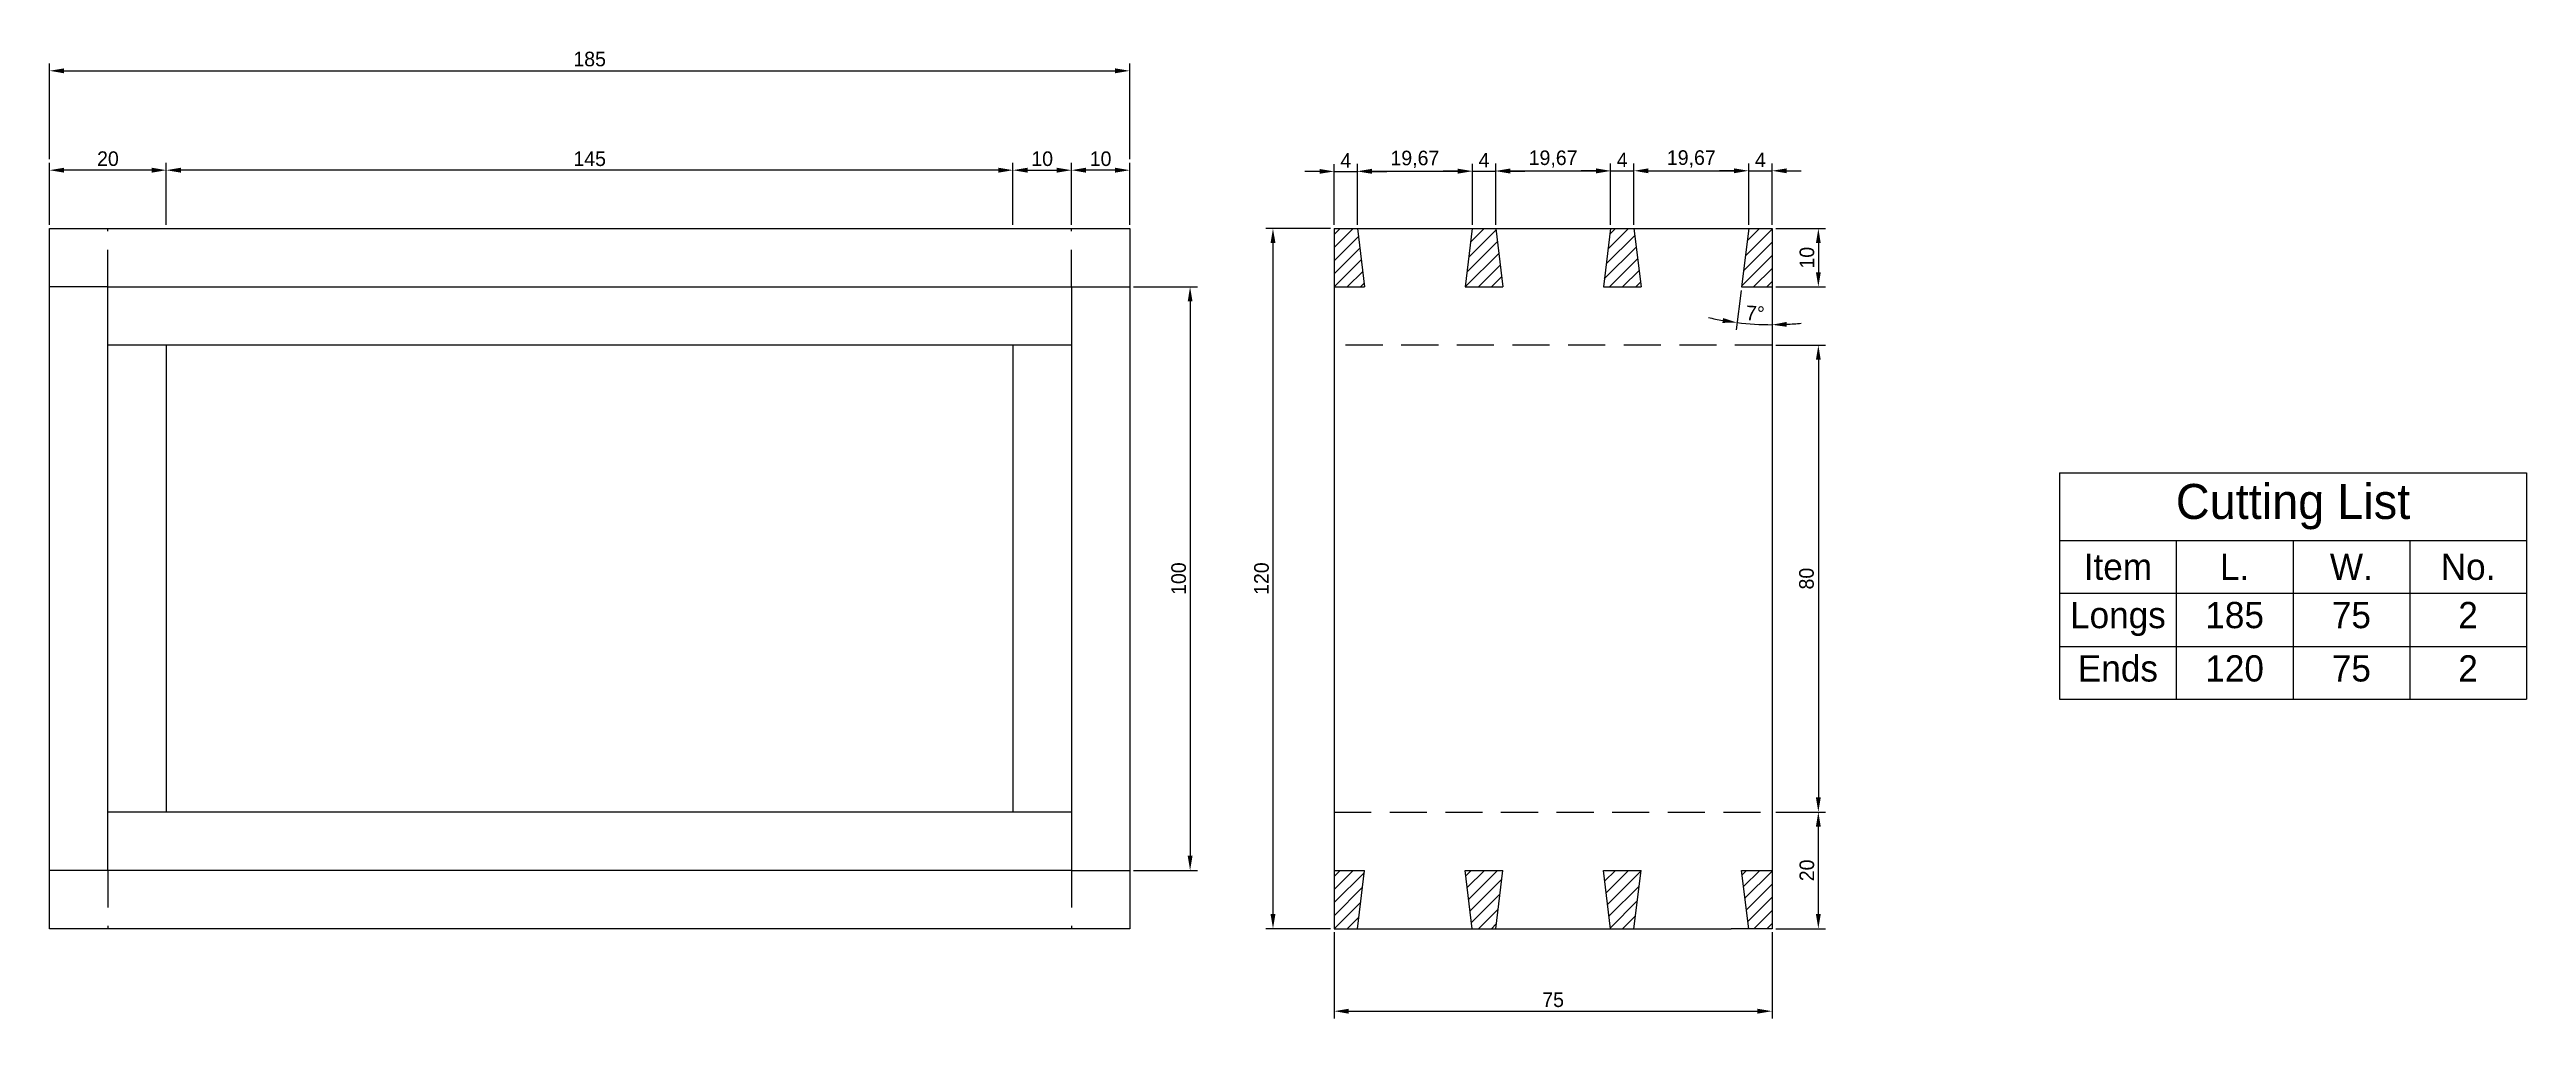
# Model space of a CAD drawing. Header units: millimetres. Extents: x 0 to 424, y -15 to 151.
import ezdxf

# ---------------------------------------------------------------- set-up
doc = ezdxf.new("R2010")
doc.units = ezdxf.units.MM
doc.header["$PDMODE"] = 35
doc.header["$PDSIZE"] = -5
doc.linetypes.add('HIDDEN', pattern=[9.525, 6.35, -3.175])
doc.layers.get('0').update_dxf_attribs({"color": 6})
for name, color, linetype in [('dims', 3, 'Continuous'), ('hatching', 4, 'Continuous'), ('hidden', 7, 'HIDDEN'), ('text', 4, 'Continuous')]:
    doc.layers.add(name, color=color, linetype=linetype)
doc.layers.add('geo', color=7, linetype='Continuous', plot=False)
doc.styles.get("Standard").update_dxf_attribs({"font": 'FC-Iso.shx'})
doc.dimstyles.new('ISO-25', dxfattribs={"dimtxt": 2.5, "dimasz": 2.5, "dimexe": 1.25, "dimexo": 0.625, "dimtad": 1, "dimtxsty": 'Standard', "dimcen": 2.5, "dimadec": 0, "dimazin": 0, "dimtfac": 1, "dimtmove": 0, "dimatfit": 3, "dimfxl": 1, "dimarcsym": 0})

# ---------------------------------------------------------------- blocks, each defined once
blk = doc.blocks.new('*D9')
at = {"layer": 'Defpoints', "color": 0}
for p in [(220, 0), (295, 0), (295, -14.14)]:
    blk.add_point(p, dxfattribs=at)
at = {"layer": 'dims', "color": 0, "lineweight": -2}
for p, q in [((220, -0.62), (220, -15.39)), ((295, -0.62), (295, -15.39)), ((222.5, -14.14), (292.5, -14.14))]:
    blk.add_line(p, q, dxfattribs=at)
at = {"layer": 'dims', "color": 0}
for points in [[(222.5, -13.72), (222.5, -14.56), (220, -14.14)], [(292.5, -14.56), (292.5, -13.72), (295, -14.14)]]:
    blk.add_solid(points, dxfattribs=at)
at = {"layer": 'dims', "color": 0, "insert": (257.5, -12.19), "char_height": 2.5, "attachment_point": 5}
blk.add_mtext('75', dxfattribs=at)
blk = doc.blocks.new('*D19')
at = {"layer": 'Defpoints', "color": 0}
for p in [(20, 130), (20, 120), (165, 120)]:
    blk.add_point(p, dxfattribs=at)
at = {"layer": 'dims', "color": 0, "lineweight": -2}
for p, q in [((20, 120.62), (20, 131.25)), ((162.5, 130), (22.5, 130)), ((165, 120.62), (165, 131.25))]:
    blk.add_line(p, q, dxfattribs=at)
at = {"layer": 'dims', "color": 0}
for points in [[(22.5, 130.42), (22.5, 129.58), (20, 130)], [(162.5, 129.58), (162.5, 130.42), (165, 130)]]:
    blk.add_solid(points, dxfattribs=at)
at = {"layer": 'dims', "color": 0, "insert": (92.5, 131.95), "char_height": 2.5, "attachment_point": 5}
blk.add_mtext('145', dxfattribs=at)
blk = doc.blocks.new('*D20')
at = {"layer": 'Defpoints', "color": 0}
for p in [(0, 130), (0, 120), (20, 120)]:
    blk.add_point(p, dxfattribs=at)
at = {"layer": 'dims', "color": 0, "lineweight": -2}
for p, q in [((0, 120.62), (0, 131.25)), ((17.5, 130), (2.5, 130)), ((20, 120.62), (20, 131.25))]:
    blk.add_line(p, q, dxfattribs=at)
at = {"layer": 'dims', "color": 0}
for points in [[(2.5, 130.42), (2.5, 129.58), (0, 130)], [(17.5, 129.58), (17.5, 130.42), (20, 130)]]:
    blk.add_solid(points, dxfattribs=at)
at = {"layer": 'dims', "color": 0, "insert": (10, 131.96), "char_height": 2.5, "attachment_point": 5}
blk.add_mtext('20', dxfattribs=at)
blk = doc.blocks.new('*D22')
at = {"layer": 'Defpoints', "color": 0}
for p in [(185, 147.03), (0, 131.25), (185, 131.25)]:
    blk.add_point(p, dxfattribs=at)
at = {"layer": 'dims', "color": 0, "lineweight": -2}
for p, q in [((0, 131.88), (0, 148.28)), ((2.5, 147.03), (182.5, 147.03)), ((185, 131.88), (185, 148.28))]:
    blk.add_line(p, q, dxfattribs=at)
at = {"layer": 'dims', "color": 0}
for points in [[(2.5, 147.45), (2.5, 146.61), (0, 147.03)], [(182.5, 146.61), (182.5, 147.45), (185, 147.03)]]:
    blk.add_solid(points, dxfattribs=at)
at = {"layer": 'dims', "color": 0, "insert": (92.5, 149.04), "char_height": 2.5, "attachment_point": 5}
blk.add_mtext('185', dxfattribs=at)
blk = doc.blocks.new('*D29')
at = {"layer": 'Defpoints', "color": 0}
for p in [(224, 129.79), (220, 120), (224, 120)]:
    blk.add_point(p, dxfattribs=at)
at = {"layer": 'dims', "color": 0, "lineweight": -2}
for p, q in [((217.5, 129.79), (215, 129.79)), ((220, 120.62), (220, 131.04)), ((220, 129.79), (224, 129.79)), ((224, 120.62), (224, 131.04)), ((226.5, 129.79), (229, 129.79))]:
    blk.add_line(p, q, dxfattribs=at)
at = {"layer": 'dims', "color": 0}
for points in [[(217.5, 129.38), (217.5, 130.21), (220, 129.79)], [(226.5, 130.21), (226.5, 129.38), (224, 129.79)]]:
    blk.add_solid(points, dxfattribs=at)
at = {"layer": 'dims', "color": 0, "insert": (222, 131.67), "char_height": 2.5, "attachment_point": 5}
blk.add_mtext('4', dxfattribs=at)
blk = doc.blocks.new('*D30')
at = {"layer": 'Defpoints', "color": 0}
for p in [(243.67, 129.82), (224, 120), (243.67, 120)]:
    blk.add_point(p, dxfattribs=at)
at = {"layer": 'dims', "color": 0, "lineweight": -2}
for p, q in [((224, 120.62), (224, 131.07)), ((226.5, 129.82), (241.17, 129.82)), ((243.67, 120.62), (243.67, 131.07))]:
    blk.add_line(p, q, dxfattribs=at)
at = {"layer": 'dims', "color": 0}
for points in [[(226.5, 130.24), (226.5, 129.41), (224, 129.82)], [(241.17, 129.41), (241.17, 130.24), (243.67, 129.82)]]:
    blk.add_solid(points, dxfattribs=at)
at = {"layer": 'dims', "color": 0, "insert": (233.83, 131.86), "char_height": 2.5, "attachment_point": 5}
blk.add_mtext('19,67', dxfattribs=at)
blk = doc.blocks.new('*D31')
at = {"layer": 'Defpoints', "color": 0}
for p in [(247.67, 129.84), (243.67, 120), (247.67, 120)]:
    blk.add_point(p, dxfattribs=at)
at = {"layer": 'dims', "color": 0, "lineweight": -2}
for p, q in [((241.17, 129.84), (238.67, 129.84)), ((243.67, 120.62), (243.67, 131.09)), ((243.67, 129.84), (247.67, 129.84)), ((247.67, 120.62), (247.67, 131.09)), ((250.17, 129.84), (252.67, 129.84))]:
    blk.add_line(p, q, dxfattribs=at)
at = {"layer": 'dims', "color": 0}
for points in [[(241.17, 129.42), (241.17, 130.26), (243.67, 129.84)], [(250.17, 130.26), (250.17, 129.42), (247.67, 129.84)]]:
    blk.add_solid(points, dxfattribs=at)
at = {"layer": 'dims', "color": 0, "insert": (245.67, 131.72), "char_height": 2.5, "attachment_point": 5}
blk.add_mtext('4', dxfattribs=at)
blk = doc.blocks.new('*D32')
at = {"layer": 'Defpoints', "color": 0}
for p in [(267.33, 129.87), (247.67, 120), (267.33, 120)]:
    blk.add_point(p, dxfattribs=at)
at = {"layer": 'dims', "color": 0, "lineweight": -2}
for p, q in [((247.67, 120.62), (247.67, 131.12)), ((250.17, 129.87), (264.83, 129.87)), ((267.33, 120.62), (267.33, 131.12))]:
    blk.add_line(p, q, dxfattribs=at)
at = {"layer": 'dims', "color": 0}
for points in [[(250.17, 130.29), (250.17, 129.45), (247.67, 129.87)], [(264.83, 129.45), (264.83, 130.29), (267.33, 129.87)]]:
    blk.add_solid(points, dxfattribs=at)
at = {"layer": 'dims', "color": 0, "insert": (257.5, 131.9), "char_height": 2.5, "attachment_point": 5}
blk.add_mtext('19,67', dxfattribs=at)
blk = doc.blocks.new('*D33')
at = {"layer": 'Defpoints', "color": 0}
for p in [(271.33, 129.9), (267.33, 120), (271.33, 120)]:
    blk.add_point(p, dxfattribs=at)
at = {"layer": 'dims', "color": 0, "lineweight": -2}
for p, q in [((264.83, 129.9), (262.33, 129.9)), ((267.33, 120.62), (267.33, 131.15)), ((267.33, 129.9), (271.33, 129.9)), ((271.33, 120.62), (271.33, 131.15)), ((273.83, 129.9), (276.33, 129.9))]:
    blk.add_line(p, q, dxfattribs=at)
at = {"layer": 'dims', "color": 0}
for points in [[(264.83, 129.48), (264.83, 130.31), (267.33, 129.9)], [(273.83, 130.31), (273.83, 129.48), (271.33, 129.9)]]:
    blk.add_solid(points, dxfattribs=at)
at = {"layer": 'dims', "color": 0, "insert": (269.33, 131.77), "char_height": 2.5, "attachment_point": 5}
blk.add_mtext('4', dxfattribs=at)
blk = doc.blocks.new('*D34')
at = {"layer": 'Defpoints', "color": 0}
for p in [(291, 129.9), (271.33, 120), (291, 120)]:
    blk.add_point(p, dxfattribs=at)
at = {"layer": 'dims', "color": 0, "lineweight": -2}
for p, q in [((271.33, 120.62), (271.33, 131.15)), ((273.83, 129.9), (288.5, 129.9)), ((291, 120.62), (291, 131.15))]:
    blk.add_line(p, q, dxfattribs=at)
at = {"layer": 'dims', "color": 0}
for points in [[(273.83, 130.31), (273.83, 129.48), (271.33, 129.9)], [(288.5, 129.48), (288.5, 130.31), (291, 129.9)]]:
    blk.add_solid(points, dxfattribs=at)
at = {"layer": 'dims', "color": 0, "insert": (281.17, 131.93), "char_height": 2.5, "attachment_point": 5}
blk.add_mtext('19,67', dxfattribs=at)
blk = doc.blocks.new('*D35')
at = {"layer": 'Defpoints', "color": 0}
for p in [(295, 129.9), (291, 120), (295, 120)]:
    blk.add_point(p, dxfattribs=at)
at = {"layer": 'dims', "color": 0, "lineweight": -2}
for p, q in [((288.5, 129.9), (286, 129.9)), ((291, 120.62), (291, 131.15)), ((291, 129.9), (295, 129.9)), ((295, 120.62), (295, 131.15)), ((297.5, 129.9), (300, 129.9))]:
    blk.add_line(p, q, dxfattribs=at)
at = {"layer": 'dims', "color": 0}
for points in [[(288.5, 129.48), (288.5, 130.31), (291, 129.9)], [(297.5, 130.31), (297.5, 129.48), (295, 129.9)]]:
    blk.add_solid(points, dxfattribs=at)
at = {"layer": 'dims', "color": 0, "insert": (293, 131.77), "char_height": 2.5, "attachment_point": 5}
blk.add_mtext('4', dxfattribs=at)
blk = doc.blocks.new('*D36')
at = {"layer": 'Defpoints', "color": 0}
for p in [(291, 120), (295, 120), (289.77, 110), (291.01, 103.68), (295, 0)]:
    blk.add_point(p, dxfattribs=at)
at = {"layer": 'dims', "color": 0, "lineweight": -2}
blk.add_line((289.7, 109.38), (288.87, 102.64), dxfattribs=at)
for start, end in [(257.1606, 260.0803), (263, 270), (272.9197, 275.8394)]:
    blk.add_arc((295, 152.58), 49.06, start, end, dxfattribs=at)
at = {"layer": 'dims', "color": 0}
for points in [[(286.49, 103.83), (286.61, 104.66), (289.02, 103.88)], [(297.49, 103.99), (297.51, 103.16), (295, 103.51)]]:
    blk.add_solid(points, dxfattribs=at)
at = {"layer": 'dims', "color": 0, "insert": (292.12, 105.48), "char_height": 2.5, "attachment_point": 5, "rotation": 356.5}
blk.add_mtext('7%%d', dxfattribs=at)
blk = doc.blocks.new('*D37')
at = {"layer": 'Defpoints', "color": 0}
for p in [(295, 120), (295, 110), (302.93, 110)]:
    blk.add_point(p, dxfattribs=at)
at = {"layer": 'dims', "color": 0, "lineweight": -2}
for p, q in [((295.62, 120), (304.18, 120)), ((302.93, 117.5), (302.93, 112.5)), ((295.62, 110), (304.18, 110))]:
    blk.add_line(p, q, dxfattribs=at)
at = {"layer": 'dims', "color": 0}
for points in [[(303.34, 117.5), (302.51, 117.5), (302.93, 120)], [(302.51, 112.5), (303.34, 112.5), (302.93, 110)]]:
    blk.add_solid(points, dxfattribs=at)
at = {"layer": 'dims', "color": 0, "insert": (300.98, 115), "char_height": 2.5, "attachment_point": 5, "rotation": 90}
blk.add_mtext('10', dxfattribs=at)
blk = doc.blocks.new('*D38')
at = {"layer": 'Defpoints', "color": 0}
for p in [(220, 120), (209.53, 0), (220, 0)]:
    blk.add_point(p, dxfattribs=at)
at = {"layer": 'dims', "color": 0, "lineweight": -2}
for p, q in [((219.38, 120), (208.28, 120)), ((209.53, 117.5), (209.53, 2.5)), ((219.38, 0), (208.28, 0))]:
    blk.add_line(p, q, dxfattribs=at)
at = {"layer": 'dims', "color": 0}
for points in [[(209.95, 117.5), (209.11, 117.5), (209.53, 120)], [(209.11, 2.5), (209.95, 2.5), (209.53, 0)]]:
    blk.add_solid(points, dxfattribs=at)
at = {"layer": 'dims', "color": 0, "insert": (207.57, 60), "char_height": 2.5, "attachment_point": 5, "rotation": 90}
blk.add_mtext('120', dxfattribs=at)
blk = doc.blocks.new('*D39')
at = {"layer": 'Defpoints', "color": 0}
for p in [(185, 110), (185, 10), (195.33, 10)]:
    blk.add_point(p, dxfattribs=at)
at = {"layer": 'dims', "color": 0, "lineweight": -2}
for p, q in [((185.62, 110), (196.58, 110)), ((195.33, 107.5), (195.33, 12.5)), ((185.62, 10), (196.58, 10))]:
    blk.add_line(p, q, dxfattribs=at)
at = {"layer": 'dims', "color": 0}
for points in [[(195.75, 107.5), (194.92, 107.5), (195.33, 110)], [(194.92, 12.5), (195.75, 12.5), (195.33, 10)]]:
    blk.add_solid(points, dxfattribs=at)
at = {"layer": 'dims', "color": 0, "insert": (193.38, 60), "char_height": 2.5, "attachment_point": 5, "rotation": 90}
blk.add_mtext('100', dxfattribs=at)
blk = doc.blocks.new('*D40')
at = {"layer": 'Defpoints', "color": 0}
for p in [(295, 100), (295, 20), (302.93, 20)]:
    blk.add_point(p, dxfattribs=at)
at = {"layer": 'dims', "color": 0, "lineweight": -2}
for p, q in [((295.62, 100), (304.18, 100)), ((302.93, 97.5), (302.93, 22.5)), ((295.62, 20), (304.18, 20))]:
    blk.add_line(p, q, dxfattribs=at)
at = {"layer": 'dims', "color": 0}
for points in [[(303.34, 97.5), (302.51, 97.5), (302.93, 100)], [(302.51, 22.5), (303.34, 22.5), (302.93, 20)]]:
    blk.add_solid(points, dxfattribs=at)
at = {"layer": 'dims', "color": 0, "insert": (300.91, 60), "char_height": 2.5, "attachment_point": 5, "rotation": 90}
blk.add_mtext('80', dxfattribs=at)
blk = doc.blocks.new('*D41')
at = {"layer": 'Defpoints', "color": 0}
for p in [(295, 20), (302.93, 20), (295, 0)]:
    blk.add_point(p, dxfattribs=at)
at = {"layer": 'dims', "color": 0, "lineweight": -2}
for p, q in [((295.62, 20), (304.18, 20)), ((302.93, 2.5), (302.93, 17.5)), ((295.62, 0), (304.18, 0))]:
    blk.add_line(p, q, dxfattribs=at)
at = {"layer": 'dims', "color": 0}
for points in [[(303.34, 17.5), (302.51, 17.5), (302.93, 20)], [(302.51, 2.5), (303.34, 2.5), (302.93, 0)]]:
    blk.add_solid(points, dxfattribs=at)
at = {"layer": 'dims', "color": 0, "insert": (300.97, 10), "char_height": 2.5, "attachment_point": 5, "rotation": 90}
blk.add_mtext('20', dxfattribs=at)
blk = doc.blocks.new('*D43')
at = {"layer": 'Defpoints', "color": 0}
for p in [(175, 130), (175, 120), (185, 120)]:
    blk.add_point(p, dxfattribs=at)
at = {"layer": 'dims', "color": 0, "lineweight": -2}
for p, q in [((175, 120.62), (175, 131.25)), ((182.5, 130), (177.5, 130)), ((185, 120.62), (185, 131.25))]:
    blk.add_line(p, q, dxfattribs=at)
at = {"layer": 'dims', "color": 0}
for points in [[(177.5, 130.42), (177.5, 129.58), (175, 130)], [(182.5, 129.58), (182.5, 130.42), (185, 130)]]:
    blk.add_solid(points, dxfattribs=at)
at = {"layer": 'dims', "color": 0, "insert": (180, 131.95), "char_height": 2.5, "attachment_point": 5}
blk.add_mtext('10', dxfattribs=at)
blk = doc.blocks.new('*D44')
at = {"layer": 'Defpoints', "color": 0}
for p in [(175, 130), (165, 120), (175, 120)]:
    blk.add_point(p, dxfattribs=at)
at = {"layer": 'dims', "color": 0, "lineweight": -2}
for p, q in [((165, 120.62), (165, 131.25)), ((167.5, 130), (172.5, 130)), ((175, 120.62), (175, 131.25))]:
    blk.add_line(p, q, dxfattribs=at)
at = {"layer": 'dims', "color": 0}
for points in [[(167.5, 130.42), (167.5, 129.58), (165, 130)], [(172.5, 129.58), (172.5, 130.42), (175, 130)]]:
    blk.add_solid(points, dxfattribs=at)
at = {"layer": 'dims', "color": 0, "insert": (170, 131.95), "char_height": 2.5, "attachment_point": 5}
blk.add_mtext('10', dxfattribs=at)
blk = doc.blocks.new('*T45')
at = {"layer": 'text', "color": 0, "lineweight": -2}
for p, q in [((0, 0), (19.99, 0)), ((0, 0), (0, -11.61)), ((19.99, 0), (39.98, 0)), ((39.98, 0), (59.97, 0)), ((59.97, 0), (79.96, 0)), ((79.96, 0), (79.96, -11.61)), ((0, -11.61), (19.99, -11.61)), ((0, -11.61), (0, -20.61)), ((19.99, -11.61), (39.98, -11.61)), ((19.99, -11.61), (19.99, -20.61)), ((39.98, -11.61), (59.97, -11.61)), ((39.98, -11.61), (39.98, -20.61)), ((59.97, -11.61), (79.96, -11.61)), ((59.97, -11.61), (59.97, -20.61)), ((79.96, -11.61), (79.96, -20.61)), ((0, -20.61), (19.99, -20.61)), ((0, -20.61), (0, -29.75)), ((19.99, -20.61), (39.98, -20.61)), ((19.99, -20.61), (19.99, -29.75)), ((39.98, -20.61), (59.97, -20.61)), ((39.98, -20.61), (39.98, -29.75)), ((59.97, -20.61), (79.96, -20.61)), ((59.97, -20.61), (59.97, -29.75)), ((79.96, -20.61), (79.96, -29.75)), ((0, -29.75), (19.99, -29.75)), ((0, -29.75), (0, -38.75)), ((19.99, -29.75), (39.98, -29.75)), ((19.99, -29.75), (19.99, -38.75)), ((39.98, -29.75), (59.97, -29.75)), ((39.98, -29.75), (39.98, -38.75)), ((59.97, -29.75), (79.96, -29.75)), ((59.97, -29.75), (59.97, -38.75)), ((79.96, -29.75), (79.96, -38.75)), ((0, -38.75), (19.99, -38.75)), ((19.99, -38.75), (39.98, -38.75)), ((39.98, -38.75), (59.97, -38.75)), ((59.97, -38.75), (79.96, -38.75))]:
    blk.add_line(p, q, dxfattribs=at)
at = {"layer": 'text', "color": 4}
for s, insert, char_height, width, attachment_point in [('{Cutting List}', (39.98, -5.8), 6, 76.9592, 5), ('{Item}', (9.99, -16.11), 4.5, 16.9898, 5), ('{L.}', (29.98, -16.11), 4.5, 16.9898, 5), ('{W.}', (49.97, -16.11), 4.5, 16.9898, 5), ('{No.}', (69.96, -16.11), 4.5, 16.9898, 5), ('{Longs}', (9.99, -22.11), 4.5, 16.9898, 2), ('{185}', (29.98, -22.11), 4.5, 16.9898, 2), ('{75}', (49.97, -22.11), 4.5, 16.9898, 2), ('{2}', (69.96, -22.11), 4.5, 16.9898, 2), ('{Ends}', (9.99, -31.25), 4.5, 16.9898, 2), ('{120}', (29.98, -31.25), 4.5, 16.9898, 2), ('{75}', (49.97, -31.25), 4.5, 16.9898, 2), ('{2}', (69.96, -31.25), 4.5, 16.9898, 2)]:
    blk.add_mtext(s, dxfattribs=dict(at, insert=insert, char_height=char_height, width=width, attachment_point=attachment_point))

msp = doc.modelspace()

# ---------------------------------------------------------------- hatches: boundary and pattern name
at = {"layer": 'hatching'}
h = msp.add_hatch(dxfattribs=at)
h.set_pattern_fill('ANSI31', color=256, scale=0.5, style=0)
h.paths.add_polyline_path([(225.228, 110), (224, 120), (220, 120), (220, 110)])
h.paths.add_polyline_path([(248.895, 110), (247.667, 120), (243.667, 120), (242.439, 110)])
h.paths.add_polyline_path([(272.561, 110), (271.333, 120), (267.333, 120), (266.105, 110)])
h.paths.add_polyline_path([(295, 110), (295, 120), (291, 120), (289.772, 110)])
h.paths.add_polyline_path([(224, 0), (225.228, 10), (220, 10), (220, 0)])
h.paths.add_polyline_path([(247.667, 0), (248.895, 10), (242.439, 10), (243.667, 0)])
h.paths.add_polyline_path([(271.333, 0), (272.561, 10), (266.105, 10), (267.333, 0)])
h.paths.add_polyline_path([(295, 0), (295, 10), (289.772, 10), (291, 0)])

# ---------------------------------------------------------------- linework, layer by layer
for p, q in [((0, 0), (0, 120)), ((0, 120), (185, 120)), ((185, 120), (185, 0)), ((185, 0), (0, 0))]:
    msp.add_line(p, q)
msp.add_lwpolyline([(10, 10), (10, 110), (175, 110), (175, 10)], close=True)
at = {"layer": 'geo'}
for p, q in [((0, 120), (185, 120)), ((0, 0), (0, 120)), ((185, 120), (185, 0)), ((220, 120), (220, 0)), ((220, 120), (295, 120)), ((224, 120), (225.228, 110)), ((243.667, 120), (242.439, 110)), ((247.667, 120), (248.895, 110)), ((267.333, 120), (266.105, 110)), ((271.333, 120), (272.561, 110)), ((291, 120), (289.772, 110)), ((295, 120), (295, 0)), ((10, 110), (0, 110)), ((10, 110), (175, 110)), ((10, 10), (10, 110)), ((175, 110), (175, 10)), ((175, 110), (185, 110)), ((220, 110), (225.228, 110)), ((242.439, 110), (248.895, 110)), ((266.105, 110), (272.561, 110)), ((289.772, 110), (295, 110)), ((175, 100), (10, 100)), ((20, 100), (20, 20)), ((165, 100), (165, 20)), ((175, 20), (10, 20)), ((10, 10), (0, 10)), ((175, 10), (10, 10)), ((175, 10), (185, 10)), ((220, 10), (225.228, 10)), ((224, 0), (225.228, 10)), ((243.667, 0), (242.439, 10)), ((242.439, 10), (248.895, 10)), ((247.667, 0), (248.895, 10)), ((267.333, 0), (266.105, 10)), ((266.105, 10), (272.561, 10)), ((271.333, 0), (272.561, 10)), ((289.772, 10), (295, 10)), ((291, 0), (289.772, 10)), ((185, 0), (0, 0)), ((220, 0), (227, 0)), ((227, 0), (254.5, 0)), ((254.5, 0), (260.5, 0)), ((260.5, 0), (288, 0)), ((295, 0), (288, 0))]:
    msp.add_line(p, q, dxfattribs=at)
at = {"layer": 'hidden'}
for p, q in [((10, 110), (10, 120)), ((175, 110), (175, 120)), ((295, 100), (220, 100)), ((220, 20), (295, 20)), ((10, 10), (10, 0)), ((175, 10), (175, 0))]:
    msp.add_line(p, q, dxfattribs=at)

# ---------------------------------------------------------------- block references
msp.add_blockref('*T45', (344.241, 78.116))

# ---------------------------------------------------------------- dimensions: what is measured, and where the dimension line sits
at = {"layer": 'dims'}
for base, p1, p2, picture, middle in [((185, 147.028), (0, 131.25), (185, 131.25), '*D22', (92.5, 149.044)), ((0, 130), (20, 120), (0, 120), '*D20', (10, 131.957)), ((20, 130), (165, 120), (20, 120), '*D19', (92.5, 131.953)), ((175, 130), (165, 120), (175, 120), '*D44', (170, 131.948)), ((175, 130), (185, 120), (175, 120), '*D43', (180, 131.948)), ((224, 129.792), (220, 120), (224, 120), '*D29', (222, 131.667)), ((243.667, 129.823), (224, 120), (243.667, 120), '*D30', (233.833, 131.856)), ((247.667, 129.841), (243.667, 120), (247.667, 120), '*D31', (245.667, 131.716)), ((267.333, 129.869), (247.667, 120), (267.333, 120), '*D32', (257.5, 131.903)), ((271.333, 129.897), (267.333, 120), (271.333, 120), '*D33', (269.333, 131.772)), ((291, 129.897), (271.333, 120), (291, 120), '*D34', (281.167, 131.931)), ((295, 129.897), (291, 120), (295, 120), '*D35', (293, 131.772)), ((295, -14.14), (220, 0), (295, 0), '*D9', (257.5, -12.187))]:
    dim = msp.add_linear_dim(base=base, p1=p1, p2=p2, dimstyle='ISO-25', dxfattribs=at)
    dim.commit()
    dim.dimension.update_dxf_attribs({"geometry": picture, "text_midpoint": middle})
for base, p1, p2, picture, middle in [((209.531, 0), (220, 120), (220, 0), '*D38', (207.573, 60)), ((302.925, 110), (295, 120), (295, 110), '*D37', (300.977, 115)), ((195.332, 10), (185, 110), (185, 10), '*D39', (193.384, 60)), ((302.925, 20), (295, 100), (295, 20), '*D40', (300.906, 60)), ((302.925, 20), (295, 0), (295, 20), '*D41', (300.968, 10))]:
    dim = msp.add_linear_dim(base=base, p1=p1, p2=p2, angle=90, dimstyle='ISO-25', dxfattribs=at)
    dim.commit()
    dim.dimension.update_dxf_attribs({"geometry": picture, "text_midpoint": middle})
dim = msp.add_angular_dim_2l(base=(291.008, 103.675), line1=((291, 120), (289.772, 110)), line2=((295, 120), (295, 0)), dimstyle='ISO-25', dxfattribs=at)
dim.commit()
dim.dimension.update_dxf_attribs({"geometry": '*D36', "text_midpoint": (292.119, 105.476)})

doc.saveas('drawing.dxf')
